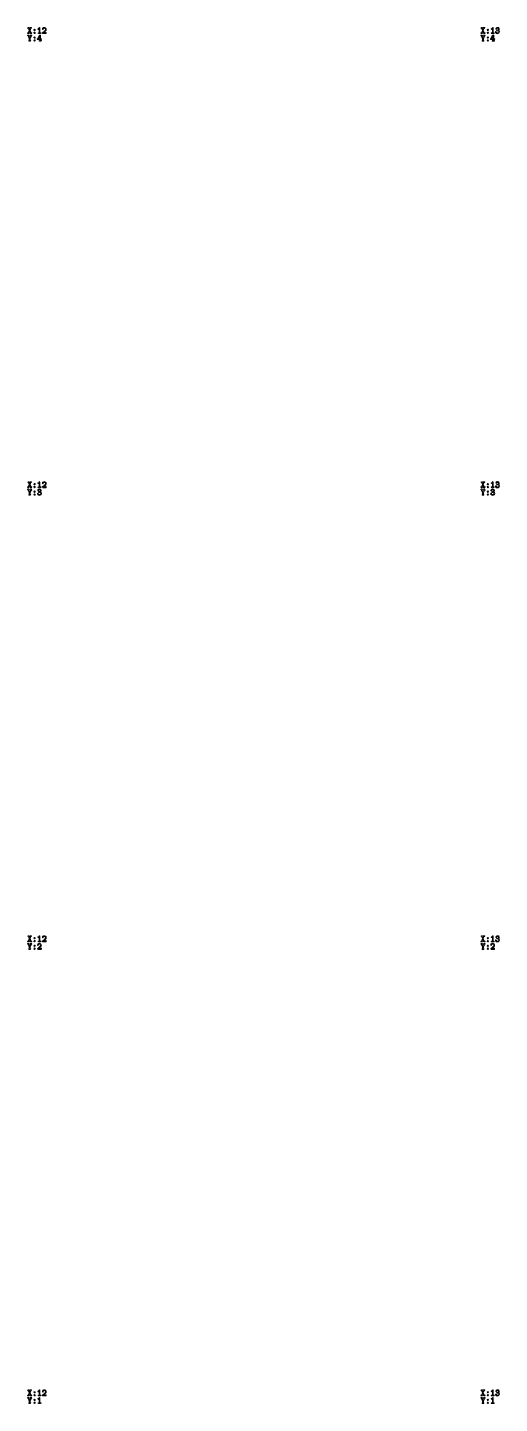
# Model space of a CAD drawing. Extents: x 3411 to 238236, y 6926 to 86361.
# Drawn here: x 175115 to 178238, y 6926 to 16016 of the extents above; entities that cross this region are included whole.
import ezdxf

# ---------------------------------------------------------------- set-up
doc = ezdxf.new("R2010")
doc.units = 13
doc.header["$MEASUREMENT"] = 0
doc.layers.add('L3D0 Base', color=3, linetype='Continuous')

msp = doc.modelspace()

# ---------------------------------------------------------------- linework, layer by layer
at = {"layer": 'L3D0 Base', "lineweight": 0}
for points in [[(175125.2, 16015), (175118.9, 16015), (175116.1, 16012.9), (175118.9, 16010.1), (175120.3, 16010.1), (175127.3, 15996.7), (175130.1, 15991.1), (175135.1, 15980.6), (175133, 15979.9), (175132.3, 15978.5), (175135.8, 15975.7), (175141.4, 15975.7), (175144.9, 15978.5), (175141.4, 15980.6), (175140.7, 15980.6), (175132.3, 15996.7), (175130.1, 16003.1), (175125.9, 16010.1), (175128, 16012.9)], [(175140, 16015), (175133.7, 16015), (175130.9, 16012.9), (175133, 16010.1), (175130.1, 16003.1), (175132.3, 15996.7), (175138.6, 16010.1), (175140, 16010.1), (175142.8, 16012.9)], [(175162.4, 16003.8), (175158.9, 16002.4), (175158.2, 15999.6), (175159.6, 15996), (175162.4, 15994.6), (175165.2, 15996), (175166.6, 15999.6), (175165.2, 16002.4)], [(175195.4, 16015.7), (175193.3, 16014.3), (175191.2, 16010.8), (175187, 16008), (175184.2, 16005.9), (175192.6, 16005.2), (175192.6, 15980.6), (175187.7, 15980.6), (175184.9, 15978.5), (175187.7, 15975.7), (175202.4, 15975.7), (175205.2, 15978.5), (175205.2, 15979.9), (175203.8, 15980.6), (175202.4, 15980.6), (175197.5, 15980.6), (175197.5, 16012.9)], [(175184.2, 16005.9), (175187, 16003.1), (175187.7, 16003.1), (175192.6, 16005.2)], [(175225.6, 16015.7), (175221.4, 16015), (175217.2, 16012.2), (175215.1, 16010.1), (175213.7, 16004.5), (175214.4, 16002.4), (175216.5, 16001.7), (175218.6, 16002.4), (175220, 16004.5), (175218.6, 16006.6), (175221.4, 16010.1), (175225.6, 16010.8), (175235.4, 16012.2), (175231.2, 16015)], [(175235.4, 16012.2), (175225.6, 16010.8), (175226.3, 16010.8), (175231.9, 16008.7), (175232.6, 16008), (175234, 16003.1), (175234, 16001.7), (175231.9, 15996.7), (175227.7, 15991.8), (175214.4, 15980.6), (175213.7, 15978.5), (175216.5, 15975.7), (175236.8, 15975.7), (175238.9, 15976.4), (175239.6, 15979.2), (175239.6, 15980.6), (175222.1, 15980.6), (175222.8, 15981.3), (175227.7, 15985.5), (175228.4, 15986.9), (175232.6, 15990.4), (175235.4, 15993.2), (175238.2, 15998.1), (175239.6, 16003.1), (175238.2, 16008)], [(178123.6, 16015), (178118, 16015), (178114.5, 16012.9), (178118, 16010.1), (178118.7, 16010.1), (178125.8, 15996.7), (178128.6, 15991.1), (178133.5, 15980.6), (178131.4, 15979.9), (178130.7, 15978.5), (178134.2, 15975.7), (178139.8, 15975.7), (178143.3, 15978.5), (178139.8, 15980.6), (178139.1, 15980.6), (178130.7, 15996.7), (178128.6, 16003.1), (178124.3, 16010.1), (178126.5, 16012.9)], [(178138.4, 16015), (178132.1, 16015), (178129.3, 16012.9), (178132.1, 16010.1), (178128.6, 16003.1), (178130.7, 15996.7), (178137, 16010.1), (178138.4, 16010.1), (178141.2, 16012.9)], [(178160.8, 16003.8), (178158, 16002.4), (178156.6, 15999.6), (178158, 15996), (178160.8, 15994.6), (178163.7, 15996), (178165.1, 15999.6), (178163.7, 16002.4)], [(178193.8, 16015.7), (178191.7, 16014.3), (178189.6, 16010.8), (178185.4, 16008), (178183.3, 16005.9), (178191, 16005.2), (178191, 15980.6), (178186.1, 15980.6), (178183.3, 15978.5), (178186.1, 15975.7), (178200.9, 15975.7), (178203.7, 15978.5), (178203.7, 15979.9), (178202.3, 15980.6), (178200.9, 15980.6), (178195.9, 15980.6), (178195.9, 16012.9)], [(178183.3, 16005.9), (178185.4, 16003.1), (178186.1, 16003.1), (178191, 16005.2)], [(178215.6, 16012.9), (178212.8, 16008), (178214.2, 16005.2), (178216.3, 16004.5), (178218.4, 16005.2), (178219.1, 16008), (178219.1, 16009.4), (178219.1, 16009.4), (178224.7, 16010.8)], [(178224.7, 16015.7), (178221.2, 16015.7), (178216.3, 16013.6), (178215.6, 16012.9), (178224.7, 16010.8), (178229.6, 16009.4), (178231.7, 16006.6), (178231.7, 16006.6), (178228.9, 16001.7), (178224, 15999.6), (178219.8, 15998.9), (178219.1, 15996.7), (178221.9, 15994.6), (178224.7, 15994.6), (178226.1, 15994.6), (178231, 15992.5), (178233.1, 15986.9), (178231, 15982), (178230.3, 15981.3), (178224.7, 15979.9), (178234.5, 15978.5), (178236.6, 15982), (178238.1, 15986.9), (178238.1, 15987.6), (178236.6, 15993.2), (178236.6, 15993.2), (178231.7, 15997.4), (178235.2, 16001), (178236.6, 16006.6), (178236.6, 16008), (178233.1, 16012.9), (178230.3, 16015)], [(175127.3, 15996.7), (175119.6, 15980.6), (175118.2, 15980.6), (175115.4, 15978.5), (175118.2, 15975.7), (175124.5, 15975.7), (175127.3, 15978.5), (175125.2, 15980.6), (175130.1, 15991.1)], [(175124.5, 15965.2), (175118.2, 15965.2), (175115.4, 15962.4), (175118.2, 15960.2), (175118.9, 15960.2), (175127.3, 15941.3), (175130.1, 15946.9), (175124.5, 15960.2), (175127.3, 15962.4)], [(175142.1, 15965.2), (175135.8, 15965.2), (175133, 15962.4), (175135.8, 15960.2), (175130.1, 15946.9), (175127.3, 15941.3), (175127.3, 15930.8), (175126.6, 15930.8), (175123.8, 15928), (175124.5, 15926.6), (175125.2, 15925.9), (175126.6, 15925.9), (175133.7, 15925.9), (175136.5, 15928), (175135.8, 15930.1), (175135.1, 15930.8), (175133.7, 15930.8), (175133, 15930.8), (175133, 15941.3), (175141.4, 15960.2), (175142.1, 15960.2), (175144.9, 15962.4)], [(175162.4, 15984.8), (175158.9, 15983.4), (175158.2, 15980.6), (175159.6, 15977.1), (175162.4, 15975.7), (175165.2, 15977.1), (175166.6, 15979.9), (175165.2, 15983.4)], [(175162.4, 15953.9), (175158.9, 15952.5), (175158.2, 15949.7), (175159.6, 15946.2), (175162.4, 15944.8), (175165.2, 15946.2), (175166.6, 15949), (175165.2, 15952.5)], [(175162.4, 15935), (175158.9, 15933.6), (175158.2, 15930.1), (175159.6, 15927.3), (175162.4, 15925.9), (175165.2, 15927.3), (175166.6, 15930.1), (175165.2, 15933.6)], [(175198.9, 15965.9), (175196.8, 15965.9), (175195.4, 15965.9), (175194, 15964.5), (175180.7, 15942), (175180, 15939.2), (175180.7, 15937.1), (175182.8, 15936.4), (175197.5, 15936.4), (175197.5, 15930.8), (175194, 15930.8), (175191.2, 15928), (175194, 15925.9), (175204.5, 15925.9), (175207.4, 15928), (175207.4, 15930.1), (175206, 15930.8), (175204.5, 15930.8), (175201.7, 15930.8), (175201.7, 15936.4), (175206, 15936.4), (175208.8, 15938.5), (175206, 15941.3), (175201.7, 15941.3), (175185.6, 15941.3), (175197.5, 15960.9), (175201.7, 15963.1), (175201, 15965.2)], [(175201.7, 15963.1), (175197.5, 15960.9), (175197.5, 15941.3), (175185.6, 15941.3), (175201.7, 15941.3)], [(175236.8, 15983.4), (175234.7, 15982.7), (175234, 15980.6), (175222.1, 15980.6), (175239.6, 15980.6), (175238.9, 15982.7)], [(178125.8, 15996.7), (178118, 15980.6), (178116.6, 15980.6), (178113.8, 15978.5), (178116.6, 15975.7), (178122.9, 15975.7), (178125.8, 15978.5), (178123.6, 15980.6), (178128.6, 15991.1)], [(178122.9, 15965.2), (178116.6, 15965.2), (178113.8, 15962.4), (178116.6, 15960.2), (178117.3, 15960.2), (178125.8, 15941.3), (178128.6, 15946.9), (178122.9, 15960.2), (178125.8, 15962.4)], [(178140.5, 15965.2), (178134.2, 15965.2), (178131.4, 15962.4), (178134.2, 15960.2), (178128.6, 15946.9), (178125.8, 15941.3), (178125.8, 15930.8), (178125.1, 15930.8), (178122.2, 15928), (178122.9, 15926.6), (178123.6, 15925.9), (178125.1, 15925.9), (178132.1, 15925.9), (178134.9, 15928), (178134.2, 15930.1), (178133.5, 15930.8), (178132.1, 15930.8), (178131.4, 15930.8), (178131.4, 15941.3), (178139.8, 15960.2), (178140.5, 15960.2), (178143.3, 15962.4)], [(178160.8, 15984.8), (178158, 15983.4), (178156.6, 15980.6), (178158, 15977.1), (178160.8, 15975.7), (178163.7, 15977.1), (178165.1, 15979.9), (178163.7, 15983.4)], [(178160.8, 15953.9), (178158, 15952.5), (178156.6, 15949.7), (178158, 15946.2), (178160.8, 15944.8), (178163.7, 15946.2), (178165.1, 15949), (178163.7, 15952.5)], [(178160.8, 15935), (178158, 15933.6), (178156.6, 15930.1), (178158, 15927.3), (178160.8, 15925.9), (178163.7, 15927.3), (178165.1, 15930.1), (178163.7, 15933.6)], [(178197.3, 15965.9), (178195.2, 15965.9), (178193.8, 15965.9), (178192.4, 15964.5), (178179.1, 15942), (178178.4, 15939.2), (178179.1, 15937.1), (178181.2, 15936.4), (178195.9, 15936.4), (178195.9, 15930.8), (178192.4, 15930.8), (178189.6, 15928), (178192.4, 15925.9), (178203, 15925.9), (178205.8, 15928), (178205.8, 15930.1), (178204.4, 15930.8), (178203, 15930.8), (178200.2, 15930.8), (178200.2, 15936.4), (178204.4, 15936.4), (178207.2, 15938.5), (178204.4, 15941.3), (178200.2, 15941.3), (178184, 15941.3), (178195.9, 15960.9), (178200.2, 15963.1), (178199.4, 15965.2)], [(178200.2, 15963.1), (178195.9, 15960.9), (178195.9, 15941.3), (178184, 15941.3), (178200.2, 15941.3)], [(178214.2, 15988.3), (178212.1, 15987.6), (178211.4, 15984.8), (178212.1, 15982), (178215.6, 15977.8), (178219.1, 15975.7), (178224.7, 15975), (178229.6, 15975.7), (178234.5, 15978.5), (178224.7, 15979.9), (178220.5, 15980.6), (178217, 15982.7), (178217.7, 15984.8), (178217, 15987.6)], [(175125.2, 13015.2), (175118.9, 13015.2), (175116.1, 13013.1), (175118.9, 13010.3), (175120.3, 13010.3), (175127.3, 12996.9), (175130.1, 12991.3), (175135.1, 12980.8), (175133, 12980.1), (175132.3, 12978.7), (175135.8, 12975.9), (175141.4, 12975.9), (175144.9, 12978.7), (175141.4, 12980.8), (175140.7, 12980.8), (175132.3, 12996.9), (175130.1, 13003.2), (175125.9, 13010.3), (175128, 13013.1)], [(175140, 13015.2), (175133.7, 13015.2), (175130.9, 13013.1), (175133, 13010.3), (175130.1, 13003.2), (175132.3, 12996.9), (175138.6, 13010.3), (175140, 13010.3), (175142.8, 13013.1)], [(175162.4, 13003.9), (175158.9, 13002.5), (175158.2, 12999.7), (175159.6, 12996.2), (175162.4, 12995.5), (175165.2, 12996.2), (175166.6, 12999.7), (175165.2, 13002.5)], [(175195.4, 13015.9), (175193.3, 13014.5), (175191.2, 13011), (175187, 13008.2), (175184.2, 13006.1), (175192.6, 13006.1), (175192.6, 12980.8), (175187.7, 12980.8), (175184.9, 12978.7), (175187.7, 12975.9), (175202.4, 12975.9), (175205.2, 12978.7), (175205.2, 12980.1), (175203.8, 12980.8), (175202.4, 12980.8), (175197.5, 12980.8), (175197.5, 13013.1)], [(175184.2, 13006.1), (175187, 13003.2), (175187.7, 13003.2), (175192.6, 13006.1)], [(175225.6, 13015.9), (175221.4, 13015.2), (175217.2, 13012.4), (175215.1, 13010.3), (175213.7, 13005.4), (175214.4, 13002.5), (175216.5, 13001.8), (175218.6, 13002.5), (175220, 13004.7), (175218.6, 13006.8), (175221.4, 13010.3), (175225.6, 13011), (175235.4, 13012.4), (175231.2, 13015.2)], [(175235.4, 13012.4), (175225.6, 13011), (175226.3, 13011), (175231.9, 13008.9), (175232.6, 13008.9), (175234, 13003.2), (175234, 13001.8), (175231.9, 12996.9), (175227.7, 12992), (175214.4, 12980.8), (175213.7, 12978.7), (175216.5, 12975.9), (175236.8, 12975.9), (175238.9, 12976.6), (175239.6, 12979.4), (175239.6, 12980.8), (175222.1, 12980.8), (175222.8, 12981.5), (175227.7, 12985.7), (175228.4, 12987.1), (175232.6, 12990.6), (175235.4, 12993.4), (175238.2, 12998.3), (175239.6, 13003.2), (175238.2, 13008.2)], [(178123.6, 13015.2), (178118, 13015.2), (178114.5, 13013.1), (178118, 13010.3), (178118.7, 13010.3), (178125.8, 12996.9), (178128.6, 12991.3), (178133.5, 12980.8), (178131.4, 12980.1), (178130.7, 12978.7), (178134.2, 12975.9), (178139.8, 12975.9), (178143.3, 12978.7), (178139.8, 12980.8), (178139.1, 12980.8), (178130.7, 12996.9), (178128.6, 13003.2), (178124.3, 13010.3), (178126.5, 13013.1)], [(178138.4, 13015.2), (178132.1, 13015.2), (178129.3, 13013.1), (178132.1, 13010.3), (178128.6, 13003.2), (178130.7, 12996.9), (178137, 13010.3), (178138.4, 13010.3), (178141.2, 13013.1)], [(178160.8, 13003.9), (178158, 13002.5), (178156.6, 12999.7), (178158, 12996.2), (178160.8, 12995.5), (178163.7, 12996.2), (178165.1, 12999.7), (178163.7, 13002.5)], [(178193.8, 13015.9), (178191.7, 13014.5), (178189.6, 13011), (178185.4, 13008.2), (178183.3, 13006.1), (178191, 13006.1), (178191, 12980.8), (178186.1, 12980.8), (178183.3, 12978.7), (178186.1, 12975.9), (178200.9, 12975.9), (178203.7, 12978.7), (178203.7, 12980.1), (178202.3, 12980.8), (178200.9, 12980.8), (178195.9, 12980.8), (178195.9, 13013.1)], [(178183.3, 13006.1), (178185.4, 13003.2), (178186.1, 13003.2), (178191, 13006.1)], [(178215.6, 13013.1), (178212.8, 13008.2), (178214.2, 13005.4), (178216.3, 13004.7), (178218.4, 13005.4), (178219.1, 13008.2), (178219.1, 13009.6), (178219.1, 13010.3), (178224.7, 13011)], [(178224.7, 13015.9), (178221.2, 13015.9), (178216.3, 13013.8), (178215.6, 13013.1), (178224.7, 13011), (178229.6, 13009.6), (178231.7, 13006.8), (178231.7, 13006.8), (178228.9, 13001.8), (178224, 12999.7), (178219.8, 12999), (178219.1, 12996.9), (178221.9, 12994.8), (178224.7, 12994.8), (178226.1, 12994.8), (178231, 12992.7), (178233.1, 12987.1), (178231, 12982.2), (178230.3, 12981.5), (178224.7, 12980.1), (178234.5, 12978.7), (178236.6, 12982.2), (178238.1, 12987.1), (178238.1, 12987.8), (178236.6, 12993.4), (178236.6, 12993.4), (178231.7, 12997.6), (178235.2, 13001.1), (178236.6, 13006.8), (178236.6, 13008.2), (178233.1, 13013.1), (178230.3, 13015.2)], [(175127.3, 12996.9), (175119.6, 12980.8), (175118.2, 12980.8), (175115.4, 12978.7), (175118.2, 12975.9), (175124.5, 12975.9), (175127.3, 12978.7), (175125.2, 12980.8), (175130.1, 12991.3)], [(175124.5, 12965.3), (175118.2, 12965.3), (175115.4, 12963.2), (175118.2, 12960.4), (175118.9, 12960.4), (175127.3, 12941.5), (175130.1, 12947.1), (175124.5, 12960.4), (175127.3, 12963.2)], [(175142.1, 12965.3), (175135.8, 12965.3), (175133, 12963.2), (175135.8, 12960.4), (175130.1, 12947.1), (175127.3, 12941.5), (175127.3, 12931), (175126.6, 12931), (175123.8, 12928.8), (175124.5, 12926.7), (175125.2, 12926), (175126.6, 12926), (175133.7, 12926), (175136.5, 12928.1), (175135.8, 12930.3), (175135.1, 12931), (175133.7, 12931), (175133, 12931), (175133, 12941.5), (175141.4, 12960.4), (175142.1, 12960.4), (175144.9, 12962.5)], [(175162.4, 12985), (175158.9, 12983.6), (175158.2, 12980.8), (175159.6, 12977.3), (175162.4, 12975.9), (175165.2, 12977.3), (175166.6, 12980.1), (175165.2, 12983.6)], [(175162.4, 12954.1), (175158.9, 12952.7), (175158.2, 12949.9), (175159.6, 12946.4), (175162.4, 12945), (175165.2, 12946.4), (175166.6, 12949.9), (175165.2, 12952.7)], [(175162.4, 12935.2), (175158.9, 12933.8), (175158.2, 12930.3), (175159.6, 12927.4), (175162.4, 12926), (175165.2, 12927.4), (175166.6, 12930.3), (175165.2, 12933.8)], [(175184.2, 12938.7), (175182.1, 12937.3), (175180.7, 12935.2), (175181.4, 12932.4), (175184.9, 12928.1), (175188.4, 12926), (175194.7, 12925.3), (175199.6, 12926), (175203.8, 12928.8), (175194.7, 12930.3), (175189.8, 12931), (175186.3, 12933.1), (175187, 12935.2), (175186.3, 12937.3)], [(175184.9, 12963.2), (175182.8, 12958.3), (175183.5, 12955.5), (175185.6, 12954.8), (175187.7, 12955.5), (175189.1, 12958.3), (175188.4, 12959.7), (175189.1, 12959.7), (175194.7, 12961.1)], [(175194, 12966), (175190.5, 12966), (175185.6, 12963.9), (175184.9, 12963.2), (175194.7, 12961.1), (175198.9, 12959.7), (175201, 12956.9), (175201, 12956.9), (175198.9, 12951.3), (175193.3, 12949.9), (175189.8, 12949.2), (175188.4, 12947.1), (175191.2, 12945), (175194, 12945), (175195.4, 12945), (175200.3, 12942.2), (175202.4, 12937.3), (175200.3, 12932.4), (175199.6, 12931.7), (175194.7, 12930.3), (175203.8, 12928.8), (175206.7, 12931.7), (175208.1, 12937.3), (175208.1, 12938), (175206, 12943.6), (175206, 12943.6), (175201.7, 12947.8), (175204.5, 12951.3), (175206, 12956.9), (175206, 12958.3), (175202.4, 12963.2), (175200.3, 12964.6)], [(175236.8, 12983.6), (175234.7, 12982.9), (175234, 12980.8), (175222.1, 12980.8), (175239.6, 12980.8), (175238.9, 12982.9)], [(178125.8, 12996.9), (178118, 12980.8), (178116.6, 12980.8), (178113.8, 12978.7), (178116.6, 12975.9), (178122.9, 12975.9), (178125.8, 12978.7), (178123.6, 12980.8), (178128.6, 12991.3)], [(178122.9, 12965.3), (178116.6, 12965.3), (178113.8, 12963.2), (178116.6, 12960.4), (178117.3, 12960.4), (178125.8, 12941.5), (178128.6, 12947.1), (178122.9, 12960.4), (178125.8, 12963.2)], [(178140.5, 12965.3), (178134.2, 12965.3), (178131.4, 12963.2), (178134.2, 12960.4), (178128.6, 12947.1), (178125.8, 12941.5), (178125.8, 12931), (178125.1, 12931), (178122.2, 12928.8), (178122.9, 12926.7), (178123.6, 12926), (178125.1, 12926), (178132.1, 12926), (178134.9, 12928.1), (178134.2, 12930.3), (178133.5, 12931), (178132.1, 12931), (178131.4, 12931), (178131.4, 12941.5), (178139.8, 12960.4), (178140.5, 12960.4), (178143.3, 12962.5)], [(178160.8, 12985), (178158, 12983.6), (178156.6, 12980.8), (178158, 12977.3), (178160.8, 12975.9), (178163.7, 12977.3), (178165.1, 12980.1), (178163.7, 12983.6)], [(178160.8, 12954.1), (178158, 12952.7), (178156.6, 12949.9), (178158, 12946.4), (178160.8, 12945), (178163.7, 12946.4), (178165.1, 12949.9), (178163.7, 12952.7)], [(178160.8, 12935.2), (178158, 12933.8), (178156.6, 12930.3), (178158, 12927.4), (178160.8, 12926), (178163.7, 12927.4), (178165.1, 12930.3), (178163.7, 12933.8)], [(178182.6, 12938.7), (178180.5, 12937.3), (178179.1, 12935.2), (178179.8, 12932.4), (178183.3, 12928.1), (178186.8, 12926), (178193.1, 12925.3), (178198, 12926), (178202.3, 12928.8), (178193.1, 12930.3), (178188.2, 12931), (178184.7, 12933.1), (178185.4, 12935.2), (178184.7, 12937.3)], [(178183.3, 12963.2), (178181.2, 12958.3), (178181.9, 12955.5), (178184, 12954.8), (178186.1, 12955.5), (178187.5, 12958.3), (178186.8, 12959.7), (178187.5, 12959.7), (178193.1, 12961.1)], [(178193.1, 12966), (178188.9, 12966), (178184, 12963.9), (178183.3, 12963.2), (178193.1, 12961.1), (178197.3, 12959.7), (178199.4, 12956.9), (178199.4, 12956.9), (178197.3, 12951.3), (178191.7, 12949.9), (178188.2, 12949.2), (178186.8, 12947.1), (178189.6, 12945), (178192.4, 12945), (178193.8, 12945), (178198.7, 12942.2), (178200.9, 12937.3), (178198.7, 12932.4), (178198, 12931.7), (178193.1, 12930.3), (178202.3, 12928.8), (178205.1, 12931.7), (178206.5, 12937.3), (178206.5, 12938), (178204.4, 12943.6), (178204.4, 12943.6), (178200.2, 12947.8), (178203, 12951.3), (178204.4, 12956.9), (178204.4, 12958.3), (178201.6, 12963.2), (178198.7, 12964.6)], [(178214.2, 12988.5), (178212.1, 12987.8), (178211.4, 12985), (178212.1, 12982.2), (178215.6, 12978), (178219.1, 12975.9), (178224.7, 12975.2), (178229.6, 12975.9), (178234.5, 12978.7), (178224.7, 12980.1), (178220.5, 12980.8), (178217, 12983.6), (178217.7, 12985), (178217, 12987.8)], [(175125.2, 10015.4), (175118.9, 10015.4), (175116.1, 10013.3), (175118.9, 10010.5), (175120.3, 10010.5), (175127.3, 9997.1), (175130.1, 9991.5), (175135.1, 9981), (175133, 9980.3), (175132.3, 9978.9), (175135.8, 9976.1), (175141.4, 9976.1), (175144.9, 9978.9), (175141.4, 9981), (175140.7, 9981), (175132.3, 9997.1), (175130.1, 10003.4), (175125.9, 10010.5), (175128, 10013.3)], [(175140, 10015.4), (175133.7, 10015.4), (175130.9, 10013.3), (175133, 10010.5), (175130.1, 10003.4), (175132.3, 9997.1), (175138.6, 10010.5), (175140, 10010.5), (175142.8, 10013.3)], [(175162.4, 10004.1), (175158.9, 10002.7), (175158.2, 9999.9), (175159.6, 9996.4), (175162.4, 9995.7), (175165.2, 9997.1), (175166.6, 9999.9), (175165.2, 10002.7)], [(175195.4, 10016.1), (175193.3, 10014.7), (175191.2, 10011.2), (175187, 10008.3), (175184.2, 10006.2), (175192.6, 10006.2), (175192.6, 9981), (175187.7, 9981), (175184.9, 9978.9), (175187.7, 9976.1), (175202.4, 9976.1), (175205.2, 9978.9), (175205.2, 9980.3), (175203.8, 9981), (175202.4, 9981), (175197.5, 9981), (175197.5, 10013.3)], [(175184.2, 10006.2), (175187, 10003.4), (175187.7, 10004.1), (175192.6, 10006.2)], [(175225.6, 10016.1), (175221.4, 10015.4), (175217.2, 10013.3), (175215.1, 10010.5), (175213.7, 10005.5), (175214.4, 10002.7), (175216.5, 10002), (175218.6, 10002.7), (175220, 10004.8), (175218.6, 10006.9), (175221.4, 10010.5), (175225.6, 10011.2), (175235.4, 10012.6), (175231.2, 10015.4)], [(175235.4, 10012.6), (175225.6, 10011.2), (175226.3, 10011.2), (175231.9, 10009), (175232.6, 10009), (175234, 10003.4), (175234, 10002), (175231.9, 9997.1), (175227.7, 9992.2), (175214.4, 9981), (175213.7, 9978.9), (175216.5, 9976.1), (175236.8, 9976.1), (175238.9, 9976.8), (175239.6, 9979.6), (175239.6, 9981), (175222.1, 9981), (175222.8, 9981.7), (175227.7, 9985.9), (175228.4, 9987.3), (175232.6, 9990.8), (175235.4, 9993.6), (175238.2, 9998.5), (175239.6, 10003.4), (175238.2, 10008.3)], [(178123.6, 10015.4), (178118, 10015.4), (178114.5, 10013.3), (178118, 10010.5), (178118.7, 10010.5), (178125.8, 9997.1), (178128.6, 9991.5), (178133.5, 9981), (178131.4, 9980.3), (178130.7, 9978.9), (178134.2, 9976.1), (178139.8, 9976.1), (178143.3, 9978.9), (178139.8, 9981), (178139.1, 9981), (178130.7, 9997.1), (178128.6, 10003.4), (178124.3, 10010.5), (178126.5, 10013.3)], [(178138.4, 10015.4), (178132.1, 10015.4), (178129.3, 10013.3), (178132.1, 10010.5), (178128.6, 10003.4), (178130.7, 9997.1), (178137, 10010.5), (178138.4, 10010.5), (178141.2, 10013.3)], [(178160.8, 10004.1), (178158, 10002.7), (178156.6, 9999.9), (178158, 9996.4), (178160.8, 9995.7), (178163.7, 9997.1), (178165.1, 9999.9), (178163.7, 10002.7)], [(178193.8, 10016.1), (178191.7, 10014.7), (178189.6, 10011.2), (178185.4, 10008.3), (178183.3, 10006.2), (178191, 10006.2), (178191, 9981), (178186.1, 9981), (178183.3, 9978.9), (178186.1, 9976.1), (178200.9, 9976.1), (178203.7, 9978.9), (178203.7, 9980.3), (178202.3, 9981), (178200.9, 9981), (178195.9, 9981), (178195.9, 10013.3)], [(178183.3, 10006.2), (178185.4, 10003.4), (178186.1, 10004.1), (178191, 10006.2)], [(178215.6, 10013.3), (178212.8, 10008.3), (178214.2, 10005.5), (178216.3, 10004.8), (178218.4, 10005.5), (178219.1, 10008.3), (178219.1, 10009.7), (178219.1, 10010.5), (178224.7, 10011.2)], [(178224.7, 10016.1), (178221.2, 10016.1), (178216.3, 10014), (178215.6, 10013.3), (178224.7, 10011.2), (178229.6, 10010.5), (178231.7, 10006.9), (178231.7, 10006.9), (178228.9, 10002), (178224, 9999.9), (178219.8, 9999.2), (178219.1, 9997.1), (178221.9, 9995), (178224.7, 9995), (178226.1, 9995), (178231, 9992.9), (178233.1, 9988), (178231, 9982.4), (178230.3, 9982.4), (178224.7, 9980.3), (178234.5, 9979.6), (178236.6, 9982.4), (178238.1, 9988), (178238.1, 9988), (178236.6, 9993.6), (178236.6, 9993.6), (178231.7, 9997.8), (178235.2, 10001.3), (178236.6, 10006.9), (178236.6, 10008.3), (178233.1, 10013.3), (178230.3, 10015.4)], [(175127.3, 9997.1), (175119.6, 9981), (175118.2, 9981), (175115.4, 9978.9), (175118.2, 9976.1), (175124.5, 9976.1), (175127.3, 9978.9), (175125.2, 9981), (175130.1, 9991.5)], [(175124.5, 9965.5), (175118.2, 9965.5), (175115.4, 9963.4), (175118.2, 9960.6), (175118.9, 9960.6), (175127.3, 9941.7), (175130.1, 9948), (175124.5, 9960.6), (175127.3, 9963.4)], [(175142.1, 9965.5), (175135.8, 9965.5), (175133, 9963.4), (175135.8, 9960.6), (175130.1, 9948), (175127.3, 9941.7), (175127.3, 9931.1), (175126.6, 9931.1), (175123.8, 9929), (175124.5, 9926.9), (175125.2, 9926.2), (175126.6, 9926.2), (175133.7, 9926.2), (175136.5, 9928.3), (175135.8, 9930.4), (175135.1, 9931.1), (175133.7, 9931.1), (175133, 9931.1), (175133, 9941.7), (175141.4, 9960.6), (175142.1, 9960.6), (175144.9, 9963.4)], [(175162.4, 9985.2), (175158.9, 9983.8), (175158.2, 9981), (175159.6, 9977.5), (175162.4, 9976.1), (175165.2, 9977.5), (175166.6, 9981), (175165.2, 9983.8)], [(175162.4, 9954.3), (175158.9, 9952.9), (175158.2, 9950.1), (175159.6, 9946.6), (175162.4, 9945.2), (175165.2, 9946.6), (175166.6, 9950.1), (175165.2, 9952.9)], [(175162.4, 9935.3), (175158.9, 9933.9), (175158.2, 9930.4), (175159.6, 9927.6), (175162.4, 9926.2), (175165.2, 9927.6), (175166.6, 9930.4), (175165.2, 9933.9)], [(175193.3, 9966.2), (175189.1, 9965.5), (175184.9, 9962.7), (175182.8, 9960.6), (175181.4, 9955), (175182.1, 9952.9), (175184.2, 9951.5), (175186.3, 9952.9), (175187.7, 9955), (175187, 9957.1), (175189.1, 9959.9), (175193.3, 9961.3), (175203.1, 9962.7), (175198.9, 9965.5)], [(175203.1, 9962.7), (175193.3, 9961.3), (175194.7, 9961.3), (175199.6, 9959.2), (175200.3, 9958.5), (175202.4, 9953.6), (175202.4, 9952.2), (175200.3, 9947.3), (175195.4, 9942.4), (175182.1, 9930.4), (175181.4, 9929), (175184.2, 9926.2), (175204.5, 9926.2), (175206.7, 9926.9), (175207.4, 9929), (175207.4, 9931.1), (175189.8, 9931.1), (175190.5, 9931.8), (175195.4, 9936.1), (175196.8, 9936.8), (175200.3, 9940.3), (175203.1, 9943.1), (175206, 9948.7), (175207.4, 9953.6), (175206.7, 9957.8)], [(175204.5, 9933.9), (175202.4, 9933.2), (175202.4, 9931.1), (175189.8, 9931.1), (175207.4, 9931.1), (175206.7, 9933.2)], [(175236.8, 9983.8), (175234.7, 9983.1), (175234, 9981), (175222.1, 9981), (175239.6, 9981), (175238.9, 9983.1)], [(178125.8, 9997.1), (178118, 9981), (178116.6, 9981), (178113.8, 9978.9), (178116.6, 9976.1), (178122.9, 9976.1), (178125.8, 9978.9), (178123.6, 9981), (178128.6, 9991.5)], [(178122.9, 9965.5), (178116.6, 9965.5), (178113.8, 9963.4), (178116.6, 9960.6), (178117.3, 9960.6), (178125.8, 9941.7), (178128.6, 9948), (178122.9, 9960.6), (178125.8, 9963.4)], [(178140.5, 9965.5), (178134.2, 9965.5), (178131.4, 9963.4), (178134.2, 9960.6), (178128.6, 9948), (178125.8, 9941.7), (178125.8, 9931.1), (178125.1, 9931.1), (178122.2, 9929), (178122.9, 9926.9), (178123.6, 9926.2), (178125.1, 9926.2), (178132.1, 9926.2), (178134.9, 9928.3), (178134.2, 9930.4), (178133.5, 9931.1), (178132.1, 9931.1), (178131.4, 9931.1), (178131.4, 9941.7), (178139.8, 9960.6), (178140.5, 9960.6), (178143.3, 9963.4)], [(178160.8, 9985.2), (178158, 9983.8), (178156.6, 9981), (178158, 9977.5), (178160.8, 9976.1), (178163.7, 9977.5), (178165.1, 9981), (178163.7, 9983.8)], [(178160.8, 9954.3), (178158, 9952.9), (178156.6, 9950.1), (178158, 9946.6), (178160.8, 9945.2), (178163.7, 9946.6), (178165.1, 9950.1), (178163.7, 9952.9)], [(178160.8, 9935.3), (178158, 9933.9), (178156.6, 9930.4), (178158, 9927.6), (178160.8, 9926.2), (178163.7, 9927.6), (178165.1, 9930.4), (178163.7, 9933.9)], [(178191.7, 9966.2), (178188.2, 9965.5), (178183.3, 9962.7), (178181.2, 9960.6), (178179.8, 9955), (178180.5, 9952.9), (178182.6, 9951.5), (178184.7, 9952.9), (178186.1, 9955), (178185.4, 9957.1), (178187.5, 9959.9), (178191.7, 9961.3), (178201.6, 9962.7), (178197.3, 9965.5)], [(178201.6, 9962.7), (178191.7, 9961.3), (178193.1, 9961.3), (178198, 9959.2), (178198.7, 9958.5), (178200.9, 9953.6), (178200.9, 9952.2), (178198.7, 9947.3), (178193.8, 9942.4), (178180.5, 9930.4), (178179.8, 9929), (178182.6, 9926.2), (178203, 9926.2), (178205.1, 9926.9), (178205.8, 9929), (178205.8, 9931.1), (178188.2, 9931.1), (178188.9, 9931.8), (178193.8, 9936.1), (178195.2, 9936.8), (178198.7, 9940.3), (178201.6, 9943.1), (178204.4, 9948.7), (178205.8, 9953.6), (178205.1, 9957.8)], [(178203, 9933.9), (178200.9, 9933.2), (178200.9, 9931.1), (178188.2, 9931.1), (178205.8, 9931.1), (178205.1, 9933.2)], [(178214.2, 9988.7), (178212.1, 9988), (178211.4, 9985.2), (178212.1, 9982.4), (178215.6, 9978.2), (178219.1, 9976.8), (178224.7, 9975.4), (178229.6, 9976.1), (178234.5, 9979.6), (178224.7, 9980.3), (178220.5, 9981), (178217, 9983.8), (178217.7, 9985.2), (178217, 9988)], [(175125.2, 7015.5), (175118.9, 7015.5), (175116.1, 7013.4), (175118.9, 7010.6), (175120.3, 7010.6), (175127.3, 6997.3), (175130.1, 6991.7), (175135.1, 6981.2), (175133, 6980.5), (175132.3, 6979.1), (175135.8, 6976.2), (175141.4, 6976.2), (175144.9, 6979.1), (175141.4, 6981.2), (175140.7, 6981.2), (175132.3, 6997.3), (175130.1, 7003.6), (175125.9, 7010.6), (175128, 7013.4)], [(175140, 7015.5), (175133.7, 7015.5), (175130.9, 7013.4), (175133, 7010.6), (175130.1, 7003.6), (175132.3, 6997.3), (175138.6, 7010.6), (175140, 7010.6), (175142.8, 7013.4)], [(175162.4, 7004.3), (175158.9, 7002.9), (175158.2, 7000.1), (175159.6, 6996.6), (175162.4, 6995.9), (175165.2, 6997.3), (175166.6, 7000.1), (175165.2, 7002.9)], [(175195.4, 7016.3), (175193.3, 7014.8), (175191.2, 7011.3), (175187, 7008.5), (175184.2, 7006.4), (175192.6, 7006.4), (175192.6, 6981.2), (175187.7, 6981.2), (175184.9, 6979.1), (175187.7, 6976.2), (175202.4, 6976.2), (175205.2, 6979.1), (175205.2, 6980.5), (175203.8, 6981.2), (175202.4, 6981.2), (175197.5, 6981.2), (175197.5, 7013.4)], [(175184.2, 7006.4), (175187, 7004.3), (175187.7, 7004.3), (175192.6, 7006.4)], [(175225.6, 7016.3), (175221.4, 7016.3), (175217.2, 7013.4), (175215.1, 7010.6), (175213.7, 7005.7), (175214.4, 7002.9), (175216.5, 7002.2), (175218.6, 7002.9), (175220, 7005), (175218.6, 7007.1), (175221.4, 7010.6), (175225.6, 7011.3), (175235.4, 7012.7), (175231.2, 7015.5)], [(175235.4, 7012.7), (175225.6, 7011.3), (175226.3, 7011.3), (175231.9, 7009.2), (175232.6, 7009.2), (175234, 7003.6), (175234, 7002.2), (175231.9, 6997.3), (175227.7, 6992.4), (175214.4, 6981.2), (175213.7, 6979.1), (175216.5, 6976.2), (175236.8, 6976.2), (175238.9, 6976.9), (175239.6, 6979.8), (175239.6, 6981.2), (175222.1, 6981.2), (175222.8, 6981.9), (175227.7, 6986.1), (175228.4, 6987.5), (175232.6, 6991), (175235.4, 6993.8), (175238.2, 6998.7), (175239.6, 7003.6), (175238.2, 7008.5)], [(178123.6, 7015.5), (178118, 7015.5), (178114.5, 7013.4), (178118, 7010.6), (178118.7, 7010.6), (178125.8, 6997.3), (178128.6, 6991.7), (178133.5, 6981.2), (178131.4, 6980.5), (178130.7, 6979.1), (178134.2, 6976.2), (178139.8, 6976.2), (178143.3, 6979.1), (178139.8, 6981.2), (178139.1, 6981.2), (178130.7, 6997.3), (178128.6, 7003.6), (178124.3, 7010.6), (178126.5, 7013.4)], [(178138.4, 7015.5), (178132.1, 7015.5), (178129.3, 7013.4), (178132.1, 7010.6), (178128.6, 7003.6), (178130.7, 6997.3), (178137, 7010.6), (178138.4, 7010.6), (178141.2, 7013.4)], [(178160.8, 7004.3), (178158, 7002.9), (178156.6, 7000.1), (178158, 6996.6), (178160.8, 6995.9), (178163.7, 6997.3), (178165.1, 7000.1), (178163.7, 7002.9)], [(178193.8, 7016.3), (178191.7, 7014.8), (178189.6, 7011.3), (178185.4, 7008.5), (178183.3, 7006.4), (178191, 7006.4), (178191, 6981.2), (178186.1, 6981.2), (178183.3, 6979.1), (178186.1, 6976.2), (178200.9, 6976.2), (178203.7, 6979.1), (178203.7, 6980.5), (178202.3, 6981.2), (178200.9, 6981.2), (178195.9, 6981.2), (178195.9, 7013.4)], [(178183.3, 7006.4), (178185.4, 7004.3), (178186.1, 7004.3), (178191, 7006.4)], [(178215.6, 7013.4), (178212.8, 7008.5), (178214.2, 7005.7), (178216.3, 7005), (178218.4, 7006.4), (178219.1, 7008.5), (178219.1, 7009.9), (178219.1, 7010.6), (178224.7, 7011.3)], [(178224.7, 7016.3), (178221.2, 7016.3), (178216.3, 7014.1), (178215.6, 7013.4), (178224.7, 7011.3), (178229.6, 7010.6), (178231.7, 7007.1), (178231.7, 7007.1), (178228.9, 7002.2), (178224, 7000.1), (178219.8, 6999.4), (178219.1, 6997.3), (178221.9, 6995.2), (178224.7, 6995.2), (178226.1, 6995.2), (178231, 6993.1), (178233.1, 6988.2), (178231, 6982.6), (178230.3, 6982.6), (178224.7, 6980.5), (178234.5, 6979.8), (178236.6, 6982.6), (178238.1, 6988.2), (178238.1, 6988.2), (178236.6, 6993.8), (178236.6, 6993.8), (178231.7, 6998), (178235.2, 7001.5), (178236.6, 7007.1), (178236.6, 7008.5), (178233.1, 7013.4), (178230.3, 7015.5)], [(175127.3, 6997.3), (175119.6, 6981.2), (175118.2, 6981.2), (175115.4, 6979.1), (175118.2, 6976.2), (175124.5, 6976.2), (175127.3, 6979.1), (175125.2, 6981.2), (175130.1, 6991.7)], [(175124.5, 6965.7), (175118.2, 6965.7), (175115.4, 6963.6), (175118.2, 6960.8), (175118.9, 6960.8), (175127.3, 6941.9), (175130.1, 6948.2), (175124.5, 6960.8), (175127.3, 6963.6)], [(175142.1, 6965.7), (175135.8, 6965.7), (175133, 6963.6), (175135.8, 6960.8), (175130.1, 6948.2), (175127.3, 6941.9), (175127.3, 6931.3), (175126.6, 6931.3), (175123.8, 6929.2), (175124.5, 6927.1), (175125.2, 6926.4), (175126.6, 6926.4), (175133.7, 6926.4), (175136.5, 6929.2), (175135.8, 6930.6), (175135.1, 6931.3), (175133.7, 6931.3), (175133, 6931.3), (175133, 6941.9), (175141.4, 6960.8), (175142.1, 6960.8), (175144.9, 6963.6)], [(175162.4, 6985.4), (175158.9, 6984), (175158.2, 6981.2), (175159.6, 6977.6), (175162.4, 6976.2), (175165.2, 6977.6), (175166.6, 6981.2), (175165.2, 6984)], [(175162.4, 6954.5), (175158.9, 6953.1), (175158.2, 6950.3), (175159.6, 6946.8), (175162.4, 6945.4), (175165.2, 6946.8), (175166.6, 6950.3), (175165.2, 6953.1)], [(175162.4, 6935.5), (175158.9, 6934.1), (175158.2, 6930.6), (175159.6, 6927.8), (175162.4, 6926.4), (175165.2, 6927.8), (175166.6, 6930.6), (175165.2, 6934.1)], [(175195.4, 6966.4), (175193.3, 6964.3), (175191.2, 6961.5), (175187, 6958.7), (175184.2, 6956.6), (175192.6, 6955.9), (175192.6, 6931.3), (175187.7, 6931.3), (175184.9, 6929.2), (175187.7, 6926.4), (175202.4, 6926.4), (175205.2, 6929.2), (175205.2, 6930.6), (175203.8, 6931.3), (175202.4, 6931.3), (175197.5, 6931.3), (175197.5, 6963.6)], [(175184.2, 6956.6), (175187, 6953.8), (175187.7, 6953.8), (175192.6, 6955.9)], [(175236.8, 6984), (175234.7, 6983.3), (175234, 6981.2), (175222.1, 6981.2), (175239.6, 6981.2), (175238.9, 6983.3)], [(178125.8, 6997.3), (178118, 6981.2), (178116.6, 6981.2), (178113.8, 6979.1), (178116.6, 6976.2), (178122.9, 6976.2), (178125.8, 6979.1), (178123.6, 6981.2), (178128.6, 6991.7)], [(178122.9, 6965.7), (178116.6, 6965.7), (178113.8, 6963.6), (178116.6, 6960.8), (178117.3, 6960.8), (178125.8, 6941.9), (178128.6, 6948.2), (178122.9, 6960.8), (178125.8, 6963.6)], [(178140.5, 6965.7), (178134.2, 6965.7), (178131.4, 6963.6), (178134.2, 6960.8), (178128.6, 6948.2), (178125.8, 6941.9), (178125.8, 6931.3), (178125.1, 6931.3), (178122.2, 6929.2), (178122.9, 6927.1), (178123.6, 6926.4), (178125.1, 6926.4), (178132.1, 6926.4), (178134.9, 6929.2), (178134.2, 6930.6), (178133.5, 6931.3), (178132.1, 6931.3), (178131.4, 6931.3), (178131.4, 6941.9), (178139.8, 6960.8), (178140.5, 6960.8), (178143.3, 6963.6)], [(178160.8, 6985.4), (178158, 6984), (178156.6, 6981.2), (178158, 6977.6), (178160.8, 6976.2), (178163.7, 6977.6), (178165.1, 6981.2), (178163.7, 6984)], [(178160.8, 6954.5), (178158, 6953.1), (178156.6, 6950.3), (178158, 6946.8), (178160.8, 6945.4), (178163.7, 6946.8), (178165.1, 6950.3), (178163.7, 6953.1)], [(178160.8, 6935.5), (178158, 6934.1), (178156.6, 6930.6), (178158, 6927.8), (178160.8, 6926.4), (178163.7, 6927.8), (178165.1, 6930.6), (178163.7, 6934.1)], [(178193.8, 6966.4), (178191.7, 6964.3), (178189.6, 6961.5), (178185.4, 6958.7), (178183.3, 6956.6), (178191, 6955.9), (178191, 6931.3), (178186.1, 6931.3), (178183.3, 6929.2), (178186.1, 6926.4), (178200.9, 6926.4), (178203.7, 6929.2), (178203.7, 6930.6), (178202.3, 6931.3), (178200.9, 6931.3), (178195.9, 6931.3), (178195.9, 6963.6)], [(178183.3, 6956.6), (178185.4, 6953.8), (178186.1, 6953.8), (178191, 6955.9)], [(178214.2, 6988.9), (178212.1, 6988.2), (178211.4, 6985.4), (178212.1, 6983.3), (178215.6, 6978.3), (178219.1, 6976.9), (178224.7, 6975.5), (178229.6, 6976.9), (178234.5, 6979.8), (178224.7, 6980.5), (178220.5, 6981.2), (178217, 6984), (178217.7, 6985.4), (178217, 6988.2)]]:
    msp.add_lwpolyline(points, close=True, dxfattribs=at)

doc.saveas('drawing.dxf')
